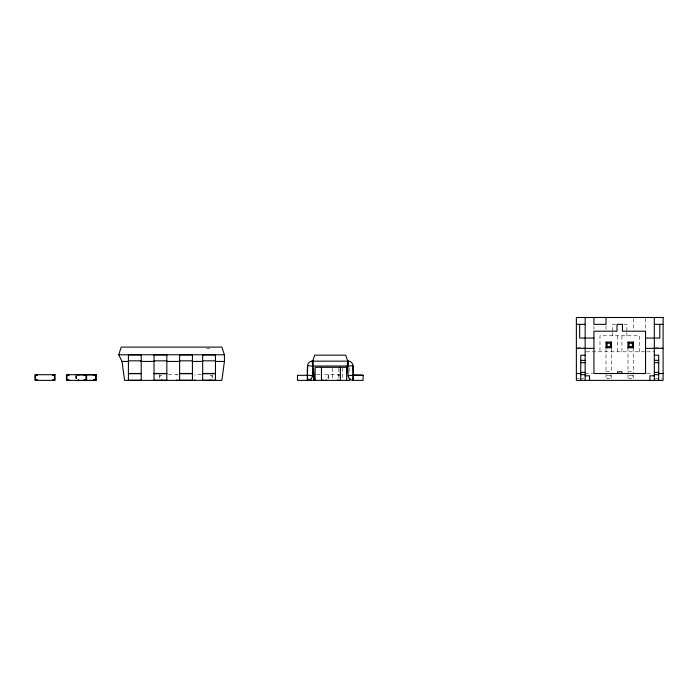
<?xml version="1.0" encoding="UTF-8"?>
<svg xmlns="http://www.w3.org/2000/svg" width="698" height="698" viewBox="0 0 698 698"><rect width="100%" height="100%" fill="white"/><g stroke="black" fill="none" stroke-linecap="round" stroke-linejoin="round"><path stroke-width="0.52" stroke-dasharray="3.49 2.62" d="M615.662 324.343L612.6 324.343L612.6 331.62M623.811 324.343L626.874 324.343L626.874 331.62M577.351 347.211L584.182 347.211M655.291 347.211L662.123 347.211M206.503 348.372L211.625 348.372M586.215 351.792L645.851 351.792M646.749 351.792L654.314 351.792M606.012 371.231L611.5 371.231M627.973 371.231L633.461 371.231M585.151 373.517L592.715 373.517M646.749 373.517L652.229 373.517M168.331 374.704L179.499 374.704M201.373 374.704L194.89 374.704L194.89 375.332M316.517 374.704L321.918 374.704M340.476 374.704L322.825 374.704L322.825 375.332M161.849 375.332L159.964 375.332L159.964 378.866M210.019 375.332L211.904 375.332L211.904 379.747M339.847 375.332L337.954 375.332L337.954 374.704M577.351 378.665L579.296 378.665M580.274 378.665L584.182 378.665M655.291 378.665L662.123 378.665M645.537 318.541L645.537 331.201M639.499 351.792L639.499 335.782L599.975 335.782L599.975 351.792M633.461 318.541L633.461 330.145M633.461 347.787L633.461 373.517M633.461 374.835L633.461 378.857M627.973 347.787L627.973 373.517M627.973 374.835L627.973 379.319M626.874 332.658L626.874 335.782M621.935 335.782L621.935 351.792M617.538 335.782L617.538 351.792M612.6 332.658L612.6 335.782M611.5 348.546L611.5 373.517M611.5 374.835L611.5 378.857M606.012 325.931L606.012 330.145M606.012 348.546L606.012 373.517M606.012 374.084L606.012 378.857M593.937 325.931L593.937 330.145M349.846 367.837L349.846 374.111M342.526 367.881L342.526 378.552M338.879 368.404L338.879 378.203M332.571 368.352L332.571 378.744M328.767 374.704L328.767 380.375M328.13 378.866L328.13 375.332L326.245 375.332L326.245 374.704M212.541 374.704L212.541 378.491M176.978 374.704L176.978 375.332M159.327 374.704L159.327 378.491M76.719 376.222L76.719 378.866M76.396 376.362L76.396 379.005M76.091 375.646L76.091 378.491M75.759 375.794L75.759 378.63M610.401 375.236L607.112 375.236L607.112 378.665L610.401 378.665L610.401 375.236M632.362 375.236L629.064 375.236L629.064 378.665L632.362 378.665L632.362 375.236"/><path stroke-width="1.05" d="M349.846 378.29L349.846 380.375L297.488 380.375L297.488 375.332L307.452 375.28L307.687 364.862A5.235 5.235 0 0 1 311.387 361.163L349.201 361.163A5.235 5.235 0 0 1 352.909 364.862L353.275 380.375L363.1 380.375L363.1 375.332L353.083 375.14L348.127 375.794L348.223 376.492A5.235 5.235 0 0 0 351.923 380.201L353.275 380.375M307.347 367.314L307.312 380.375L308.664 380.201A5.235 5.235 0 0 0 312.372 376.492L312.739 366.022L347.901 366.031L348.127 375.794M348.503 361.067L347.848 366.022L347.848 360.979M352.63 380.297L353.275 375.332L363.1 375.332L354.218 375.332M224.424 361.433L221.868 380.375L124.576 380.375L122.019 361.433L118.695 354.776L121.26 347.098L221.868 347.098L224.424 354.776L224.424 361.433L215.708 361.433M346.548 374.224L347.656 360.979L345.711 355.16L314.685 355.16L312.739 360.979L312.739 366.022L314.685 380.375M606.012 347.787L607.112 346.644L607.112 343.215L606.012 342.072L611.5 342.072L611.5 347.787L606.012 347.787L606.012 342.072M611.5 347.787L610.401 346.644L610.401 343.215L611.5 342.072M627.973 347.787L629.064 346.644L629.064 343.215L627.973 342.072L633.461 342.072L633.461 347.787L627.973 347.787L627.973 342.072M633.461 347.787L632.362 346.644L632.362 343.215L633.461 342.072M348.04 366.223L352.996 365.569L353.275 375.332M307.312 375.332L307.966 380.297M576.374 324.343L585.151 324.343M654.314 324.343L663.1 324.343M593.937 338.068L579.663 338.068L579.663 324.343M645.537 338.068L659.811 338.068L659.811 324.343M607.112 343.215L610.401 343.215M629.064 343.215L632.362 343.215M607.112 346.644L610.401 346.644M629.064 346.644L632.362 346.644M576.374 348.354L593.937 348.354M645.537 348.354L663.1 348.354M118.695 354.776L224.424 354.776M128.415 354.889L141.223 354.889M154.022 354.889L166.822 354.889M179.622 354.889L192.421 354.889M202.664 354.889L215.464 354.889M585.151 355.221L580.762 355.221L580.762 380.375M654.314 355.221L658.711 355.221L658.711 380.375M580.762 360.369L585.151 360.369M654.314 360.369L658.711 360.369M128.415 360.831L141.223 360.831M154.022 360.831L166.822 360.831M179.622 360.831L192.421 360.831M202.664 360.831L215.464 360.831M122.019 361.433L128.554 361.433M140.542 361.433L154.703 361.433M166.682 361.433L179.761 361.433M192.831 361.433L202.638 361.433M580.762 362.655L585.151 362.655M654.314 362.655L658.711 362.655M580.762 372.374L585.151 372.374M654.314 372.374L658.711 372.374M128.415 373.465L141.223 373.465M154.022 373.465L166.822 373.465M179.622 373.465L192.421 373.465M202.664 373.465L215.464 373.465M576.374 373.517L580.762 373.517M658.711 373.517L663.1 373.517M128.415 373.718L141.223 373.718M154.022 373.718L166.822 373.718M179.622 373.718L192.421 373.718M202.664 373.718L215.464 373.718M580.762 374.66L585.151 374.66M654.314 374.66L658.711 374.66M75.759 374.843L95.931 374.843M585.151 375.803L589.548 375.803L589.548 380.375M654.314 375.803L649.925 375.803L649.925 380.375M128.415 380.262L141.223 380.262M154.022 380.262L166.822 380.262M178.339 380.262L192.421 380.262M202.664 380.262L215.464 380.262M75.759 380.515L95.931 380.515M307.591 365.569L312.547 366.223M307.504 375.14L312.46 375.794M312.093 361.067L312.739 366.022M654.314 317.485L654.314 380.375M621.935 373.517L621.935 371.798L617.538 371.798L617.538 373.517M606.012 317.485L606.012 324.343L593.937 324.343L593.937 317.485M585.151 317.485L585.151 380.375M346.67 380.375L346.67 367.314L315.147 367.314L315.147 380.375M340.371 367.314L340.371 380.375M337.954 379.747L337.954 380.375M326.245 379.747L326.245 380.375M322.825 379.747L322.825 380.375M321.455 367.314L321.455 380.375M313.655 368.352L313.655 380.375M312.94 360.979L312.94 366.022M311.116 379.747L311.116 380.375M215.464 354.776L215.464 380.375M210.019 379.747L210.019 380.375M202.664 354.776L202.664 380.375M194.89 379.747L194.89 380.375M192.421 354.776L192.421 380.375M179.622 354.776L179.622 380.375M176.978 379.747L176.978 380.375M166.822 354.776L166.822 380.375M161.849 379.747L161.849 380.375M154.022 354.776L154.022 380.375M141.223 354.776L141.223 380.375M128.415 354.776L128.415 380.375M93.741 374.704L93.741 375.332L95.626 375.332L95.626 379.747L93.741 379.747L93.741 380.375M93.41 374.843L93.41 375.472M93.41 379.887L93.41 380.515M86.596 374.704L86.596 380.375M84.074 374.704L84.074 375.332L85.959 375.332L85.959 379.747L84.074 379.747L84.074 380.375M78.612 374.704L78.612 375.332M78.612 379.747L78.612 380.375M78.281 374.843L78.281 375.472M78.281 379.887L78.281 380.515M68.945 374.704L68.945 375.332L67.052 375.332L67.052 379.747L68.945 379.747L68.945 380.375M52.551 374.704L52.551 375.332L54.444 375.332L54.444 379.747L52.551 379.747L52.551 380.375M37.422 374.704L37.422 375.332L35.528 375.332L35.528 379.747L37.422 379.747L37.422 380.375M663.1 317.485L576.374 317.485L576.374 380.375L663.1 380.375L663.1 317.485M622.476 324.343L616.988 324.343L616.988 331.201L593.937 331.201L593.937 373.517L645.537 373.517L645.537 331.201L622.476 331.201L622.476 324.343M55.072 374.704L34.9 374.704L34.9 380.375L55.072 380.375L55.072 374.704M96.254 374.704L66.423 374.704L66.423 380.375L96.254 380.375L96.254 374.704"/></g></svg>
